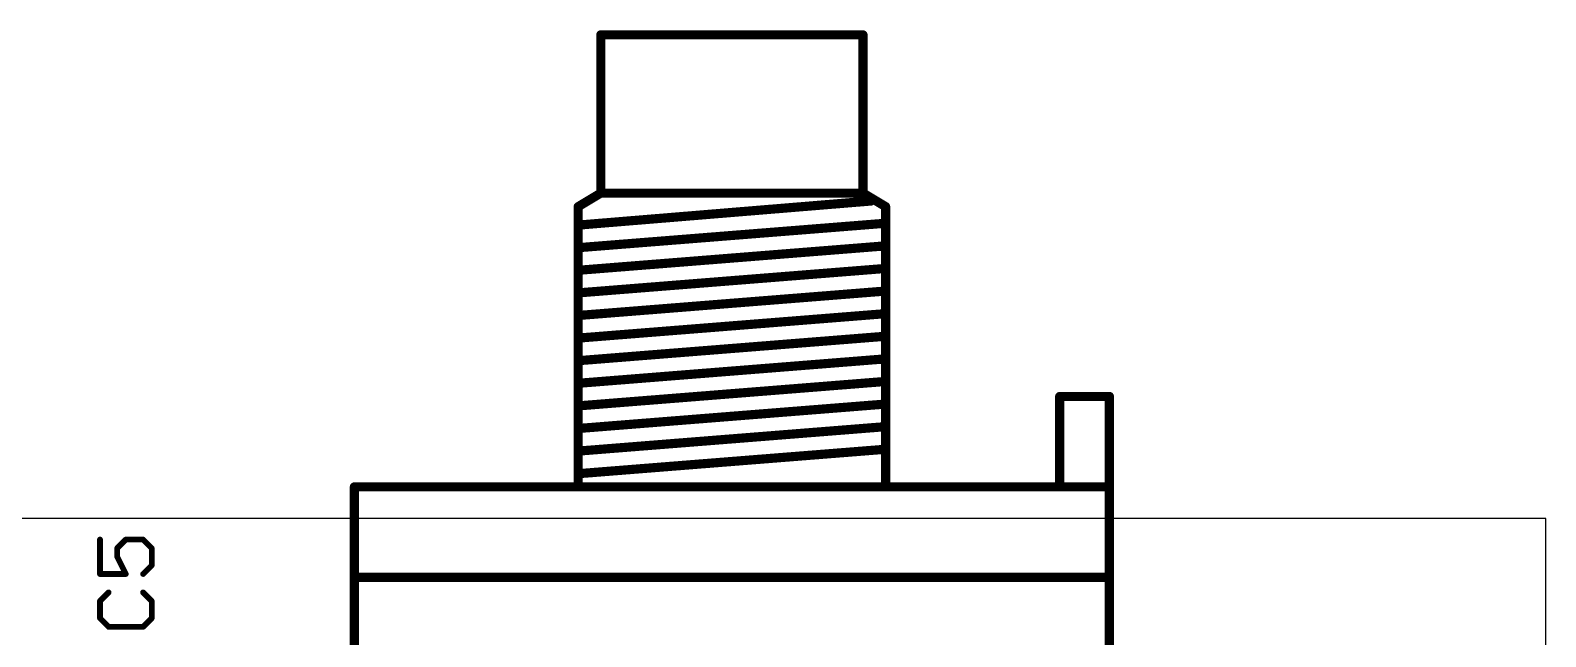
# Model space of a CAD drawing. Extents: x 0 to 70, y -10.8 to 60.8.
# Drawn here: x 36.48 to 70, y 47.39 to 60.8 of the extents above; entities that cross this region are included whole.
import ezdxf

# ---------------------------------------------------------------- set-up
doc = ezdxf.new("R2010")
doc.units = 0
for name, color, linetype in [('20', 7, 'CONTINUOUS'), ('21', 253, 'CONTINUOUS'), ('25', 253, 'CONTINUOUS')]:
    doc.layers.add(name, color=color, linetype=linetype)

msp = doc.modelspace()

# ---------------------------------------------------------------- linework, layer by layer
at = {"layer": '20'}
for p, q in [((70, 50), (0, 50)), ((70, 0), (70, 50))]:
    msp.add_line(p, q, dxfattribs=at)
at = {"layer": '21', "const_width": 0.2032}
for points in [[(49.1, 60.7), (49.1, 57.2)], [(54.9, 60.7), (49.1, 60.7)], [(54.9, 57.2), (54.9, 60.7)], [(49.1, 57.2), (48.6, 56.9)], [(48.6, 56.9), (48.6, 50.8)], [(55.075, 57.025), (48.7, 56.5)], [(54.9, 57.2), (49.1, 57.2)], [(55.4, 56.9), (54.9, 57.2)], [(55.4, 50.8), (55.4, 56.9)], [(55.3, 56.525), (48.7, 56)], [(55.3, 56.025), (48.7, 55.5)], [(55.3, 55.525), (48.7, 55)], [(55.3, 55.025), (48.7, 54.5)], [(55.3, 54.525), (48.7, 54)], [(55.3, 54.025), (48.7, 53.5)], [(55.3, 53.525), (48.7, 53)], [(55.3, 53.025), (48.7, 52.5)], [(55.3, 52.525), (48.7, 52)], [(60.35, 52.7), (59.25, 52.7)], [(59.25, 52.7), (59.25, 50.8)], [(60.35, 50.7), (60.35, 52.7)], [(55.3, 52.025), (48.7, 51.5)], [(55.3, 51.525), (48.7, 51)], [(60.35, 50.7), (43.65, 50.7)], [(43.65, 50.7), (43.65, 41.6)], [(60.35, 50.7), (60.35, 41.6)], [(60.35, 48.7), (43.65, 48.7)]]:
    msp.add_lwpolyline(points, dxfattribs=at)
at = {"layer": '21', "const_width": 0.1016}
for points in [[(49.1508, 60.7, 1), (49.0492, 60.7)], [(49.1, 60.7508, 1), (49.1, 60.6492)], [(54.9508, 60.7, 1), (54.8492, 60.7)], [(54.9, 60.6492, 1), (54.9, 60.7508)], [(48.6508, 56.9, 1), (48.5492, 56.9)], [(48.5739, 56.9436, 1), (48.6261, 56.8564)], [(49.1, 57.2508, 1), (49.1, 57.1492)], [(49.0492, 57.2, 1), (49.1508, 57.2)], [(49.1261, 57.1564, 1), (49.0739, 57.2436)], [(54.9261, 57.2436, 1), (54.8739, 57.1564)], [(54.8492, 57.2, 1), (54.9508, 57.2)], [(54.9, 57.1492, 1), (54.9, 57.2508)], [(55.0792, 56.9744, 1), (55.0708, 57.0756)], [(55.4508, 56.9, 1), (55.3492, 56.9)], [(55.3739, 56.8564, 1), (55.4261, 56.9436)], [(48.6958, 56.5506, 1), (48.7042, 56.4494)], [(55.304, 56.4744, 1), (55.296, 56.5756)], [(48.696, 56.0506, 1), (48.704, 55.9494)], [(55.304, 55.9744, 1), (55.296, 56.0756)], [(48.696, 55.5506, 1), (48.704, 55.4494)], [(55.304, 55.4744, 1), (55.296, 55.5756)], [(48.696, 55.0506, 1), (48.704, 54.9494)], [(55.304, 54.9744, 1), (55.296, 55.0756)], [(48.696, 54.5506, 1), (48.704, 54.4494)], [(55.304, 54.4744, 1), (55.296, 54.5756)], [(48.696, 54.0506, 1), (48.704, 53.9494)], [(55.304, 53.9744, 1), (55.296, 54.0756)], [(48.696, 53.5506, 1), (48.704, 53.4494)], [(55.304, 53.4744, 1), (55.296, 53.5756)], [(48.696, 53.0506, 1), (48.704, 52.9494)], [(55.304, 52.9744, 1), (55.296, 53.0756)], [(55.304, 52.4744, 1), (55.296, 52.5756)], [(59.25, 52.7508, 1), (59.25, 52.6492)], [(59.3008, 52.7, 1), (59.1992, 52.7)], [(60.4008, 52.7, 1), (60.2992, 52.7)], [(60.35, 52.6492, 1), (60.35, 52.7508)], [(48.696, 52.5506, 1), (48.704, 52.4494)], [(48.696, 52.0506, 1), (48.704, 51.9494)], [(55.304, 51.9744, 1), (55.296, 52.0756)], [(55.304, 51.4744, 1), (55.296, 51.5756)], [(48.696, 51.5506, 1), (48.704, 51.4494)], [(48.696, 51.0506, 1), (48.704, 50.9494)], [(43.65, 50.7508, 1), (43.65, 50.6492)], [(43.7008, 50.7, 1), (43.5992, 50.7)], [(48.5492, 50.8, 1), (48.6508, 50.8)], [(55.3492, 50.8, 1), (55.4508, 50.8)], [(59.1992, 50.8, 1), (59.3008, 50.8)], [(60.4008, 50.7, 1), (60.2992, 50.7)], [(60.2992, 50.7, 1), (60.4008, 50.7)], [(60.35, 50.6492, 1), (60.35, 50.7508)], [(43.65, 48.7508, 1), (43.65, 48.6492)], [(60.35, 48.6492, 1), (60.35, 48.7508)]]:
    msp.add_lwpolyline(points, format="xyb", dxfattribs=at)
at = {"layer": '25', "const_width": 0.127}
for points in [[(38.0226, 49.5354), (38.0226, 48.7728)], [(38.4039, 49.3447), (38.5946, 49.5354)], [(38.4039, 49.1541), (38.4039, 49.3447)], [(38.5946, 49.5354), (38.9759, 49.5354)], [(38.9759, 49.5354), (39.1665, 49.3447)], [(39.1665, 49.3447), (39.1665, 48.9634)], [(38.5946, 48.7728), (38.4039, 49.1541)], [(39.1665, 48.9634), (38.9759, 48.7728)], [(38.0226, 48.7728), (38.5946, 48.7728)], [(38.2132, 48.3661), (38.0226, 48.1754)], [(39.1665, 48.1754), (38.9759, 48.3661)], [(38.0226, 48.1754), (38.0226, 47.7941)], [(39.1665, 47.7941), (39.1665, 48.1754)], [(38.0226, 47.7941), (38.2132, 47.6035)], [(38.2132, 47.6035), (38.9759, 47.6035)], [(38.9759, 47.6035), (39.1665, 47.7941)]]:
    msp.add_lwpolyline(points, dxfattribs=at)
at = {"layer": '25', "const_width": 0.0635}
for points in [[(38.0544, 49.5354, 1), (37.9909, 49.5354)], [(38.3814, 49.3672, 1), (38.4264, 49.3222)], [(38.4357, 49.3447, 1), (38.3721, 49.3447)], [(38.5946, 49.5672, 1), (38.5946, 49.5037)], [(38.6171, 49.5129, 1), (38.5721, 49.5579)], [(38.9984, 49.5578, 1), (38.9534, 49.513)], [(38.9759, 49.5037, 1), (38.9759, 49.5672)], [(39.1983, 49.3447, 1), (39.1347, 49.3447)], [(39.144, 49.3223, 1), (39.189, 49.3671)], [(38.4323, 49.1683, 1), (38.3755, 49.1399)], [(38.3721, 49.1541, 1), (38.4357, 49.1541)], [(39.1347, 48.9634, 1), (39.1983, 48.9634)], [(39.189, 48.9409, 1), (39.144, 48.9859)], [(38.0226, 48.8046, 1), (38.0226, 48.7411)], [(37.9909, 48.7728, 1), (38.0544, 48.7728)], [(38.5662, 48.7586, 1), (38.623, 48.787)], [(38.5946, 48.7411, 1), (38.5946, 48.8046)], [(38.9534, 48.7953, 1), (38.9984, 48.7503)], [(38.2357, 48.3437, 1), (38.1907, 48.3885)], [(38.9984, 48.3885, 1), (38.9534, 48.3437)], [(38.0544, 48.1754, 1), (37.9909, 48.1754)], [(38.0001, 48.1978, 1), (38.0451, 48.153)], [(39.1983, 48.1754, 1), (39.1347, 48.1754)], [(39.144, 48.153, 1), (39.189, 48.1978)], [(38.0451, 47.8166, 1), (38.0001, 47.7716)], [(37.9909, 47.7941, 1), (38.0544, 47.7941)], [(38.2132, 47.6353, 1), (38.2132, 47.5718)], [(38.1907, 47.581, 1), (38.2357, 47.626)], [(38.9534, 47.626, 1), (38.9984, 47.581)], [(38.9759, 47.5718, 1), (38.9759, 47.6353)], [(39.1347, 47.7941, 1), (39.1983, 47.7941)], [(39.189, 47.7716, 1), (39.144, 47.8166)]]:
    msp.add_lwpolyline(points, format="xyb", dxfattribs=at)

doc.saveas('drawing.dxf')
